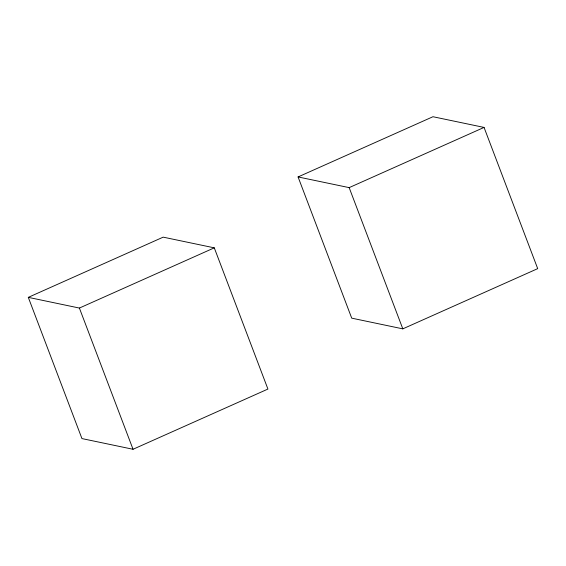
<?xml version="1.0" encoding="UTF-8"?>
<svg xmlns="http://www.w3.org/2000/svg" width="566" height="566" viewBox="0 0 566 566"><rect width="100%" height="100%" fill="white"/><g stroke="black" fill="none" stroke-linecap="round" stroke-linejoin="round"><path stroke-width="0.85" d="M28.3 297.362L163.185 237.147L214.281 247.844L267.923 389.061L133.038 449.277L81.943 438.579L28.3 297.362L79.396 308.06L214.281 247.844M298.077 176.939L432.962 116.723L484.057 127.421L537.7 268.638L402.815 328.853L351.719 318.156L298.077 176.939L349.165 187.629L484.057 127.421M349.165 187.629L402.815 328.853M79.396 308.06L133.038 449.277"/></g></svg>
